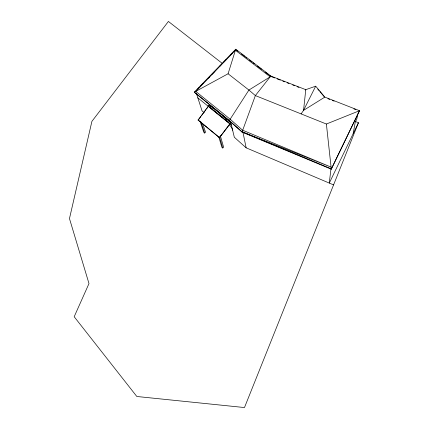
<?xml version="1.0" encoding="UTF-8"?>
<svg xmlns="http://www.w3.org/2000/svg" width="429" height="429" viewBox="0 0 429 429"><rect width="100%" height="100%" fill="white"/><g stroke="black" fill="none" stroke-linecap="round" stroke-linejoin="round"><path stroke-width="0.64" d="M305.764 90.058L305.77 89.666L270.946 76.089L235.741 49.201L194.289 92.165L229.199 120.699L242.02 132.073L331.301 169.187L359.529 110.703L324.855 97.104L315.69 86.175L305.77 89.666L303.55 110.36L301.104 113.9M315.674 86.583L315.69 86.175L303.55 110.36L324.855 97.104M330.957 168.747L329.29 183.081L358.456 122.71L355.384 121.498M331.301 169.187L326.389 124.024L255.362 95.581L248.911 90.047L228.083 73.767L194.289 92.165L229.113 120.345L241.951 131.73L331.338 168.876L359.529 110.703L326.389 124.024M353.19 133.617L355.233 122.238L356.858 118.876L357.748 114.017M228.083 73.767L235.741 49.201L235.816 49.63L234.422 51.078M242.02 132.073L255.362 95.581L270.163 76.834L270.946 76.089L270.978 76.496M358.456 122.71L244.476 407.55L136.824 396.487L74.185 316.731L88.991 283.574L69.471 218.57L91.908 121.359L168.404 21.45L222.581 63.621M219.444 137.677L198.123 120.104L208.301 106.263L229.874 123.756L219.444 137.677L230.899 122.903M198.123 120.104L200.879 116.431M201.668 115.38L205.995 109.599M206.783 108.548L208.355 106.446L208.178 105.85L209.154 104.837L230.759 122.329L229.778 123.359L229.917 123.933M218.731 136.604L221.847 147.244L222.78 148.016L223.595 147.152L220.324 135.73M200.005 121.134L203.807 132.293L204.719 133.049L205.529 132.196L202.585 123.396M197.206 89.656L199.067 87.725M200.928 85.795L203.255 83.387M208.371 78.083L209.765 76.635M212.092 74.222L214.881 71.332M219.535 66.506L220.93 65.063M223.257 62.65L226.512 59.272M230.7 54.933L232.094 53.486M271.6 76.737L274.705 77.949M277.193 78.915L280.298 80.126M282.781 81.097L284.647 81.821M287.13 82.792L288.99 83.516M292.717 84.969L294.584 85.698M297.066 86.669L298.933 87.393M327.922 98.708L329.778 99.431M332.25 100.402L334.105 101.131M353.893 108.896L355.748 109.626M241.951 131.73L331.145 167.133L242.535 130.169L229.976 119.042L195.753 91.393L235.419 50.268L270.163 76.834L248.911 90.047L229.199 120.699M230.48 121.155L234.32 137.248L246.144 147.828L333.574 184.894M236.341 50.032L237.918 51.233M241.591 54.038L244.739 56.446M245.79 57.25L246.836 58.049M249.463 60.055L252.086 62.06M253.137 62.859L254.188 63.664M257.336 66.071L261.534 69.278M265.208 72.083L268.356 74.49M269.407 75.29L270.452 76.094M210.87 106.682L209.331 105.432L209.154 104.837M211.894 107.513L212.923 108.344M222.683 116.248L224.222 117.492M225.246 118.324L226.791 119.573M227.815 120.404L228.845 121.235M208.178 105.85L229.778 123.359M197.833 97.85L208.172 106.231M209.384 107.277L231.419 125.08M204.097 112.57L202.043 110.886L196.461 93.597M198.064 119.932L219.396 137.516M317.755 89.066L319.004 90.551M319.836 91.543L323.997 96.504M200.954 121.911L204.719 133.049M219.514 136.776L222.78 148.016M242.868 131.8L246.144 147.828M229.408 124.7A12.221 2.746 43.8 0 1 232.647 130.223"/></g></svg>
